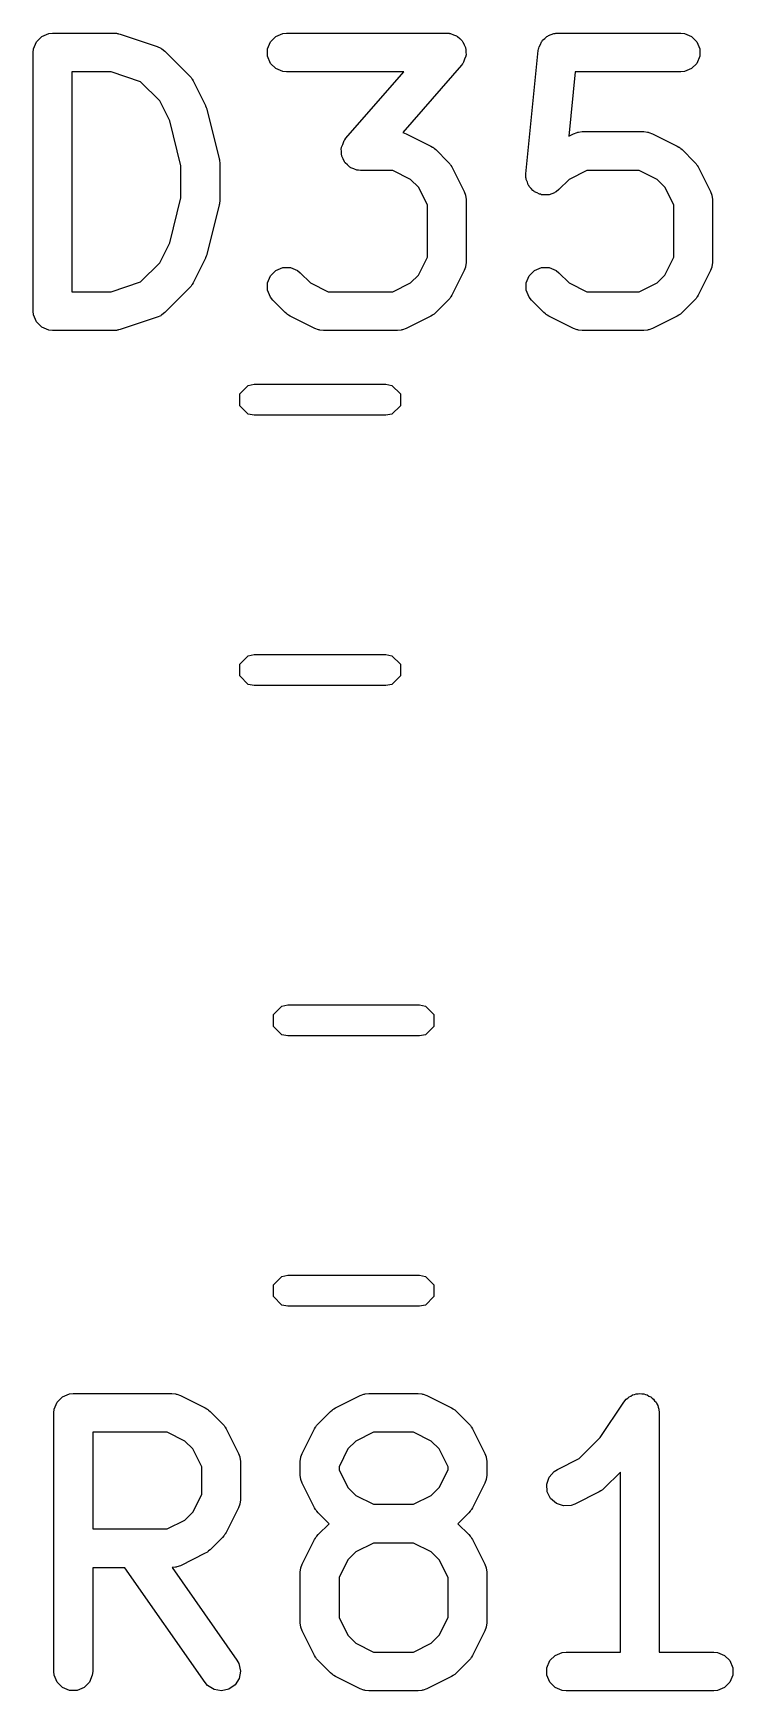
# Model space of a CAD drawing. Header units: inches. Extents: x 1.31 to 5.24, y -7.02 to -1.13.
# Drawn here: x 4.5485 to 4.6549, y -2.6748 to -2.4224 of the extents above; entities that cross this region are included whole.
import ezdxf

# ---------------------------------------------------------------- set-up
doc = ezdxf.new("R2010")
doc.units = ezdxf.units.IN
doc.header["$MEASUREMENT"] = 0
doc.layers.add('F.Silkscreen', color=41, linetype='CONTINUOUS', true_color=0xf2eda1)

msp = doc.modelspace()

# ---------------------------------------------------------------- linework, layer by layer
at = {"layer": 'F.Silkscreen', "linetype": 'CONTINUOUS'}
for p, q in [((4.54977, -2.42293), (4.55083, -2.42249)), ((4.55083, -2.42249), (4.55141, -2.42243)), ((4.55141, -2.42243), (4.56078, -2.42243)), ((4.56078, -2.42243), (4.56107, -2.42246)), ((4.56107, -2.42246), (4.56115, -2.42246)), ((4.56115, -2.42246), (4.56125, -2.42248)), ((4.56125, -2.42248), (4.56136, -2.42249)), ((4.56136, -2.42249), (4.56143, -2.42252)), ((4.56143, -2.42252), (4.56171, -2.42259)), ((4.56171, -2.42259), (4.56734, -2.42446)), ((4.58539, -2.42293), (4.58645, -2.42249)), ((4.58645, -2.42249), (4.58703, -2.42243)), ((4.58703, -2.42243), (4.6114, -2.42243)), ((4.6114, -2.42243), (4.6117, -2.42246)), ((4.6117, -2.42246), (4.61178, -2.42246)), ((4.61178, -2.42246), (4.61183, -2.42248)), ((4.61183, -2.42248), (4.61197, -2.42249)), ((4.61197, -2.42249), (4.61242, -2.42267)), ((4.61242, -2.42267), (4.61287, -2.42283)), ((4.62688, -2.42278), (4.6273, -2.42266)), ((4.6273, -2.42266), (4.6277, -2.42249)), ((4.6277, -2.42249), (4.62792, -2.42247)), ((4.62792, -2.42247), (4.62799, -2.42245)), ((4.62799, -2.42245), (4.62806, -2.42245)), ((4.62806, -2.42245), (4.62827, -2.42243)), ((4.62827, -2.42243), (4.64702, -2.42243)), ((4.64702, -2.42243), (4.6476, -2.42249)), ((4.6476, -2.42249), (4.64866, -2.42293)), ((4.54845, -2.42539), (4.54851, -2.42481)), ((4.54851, -2.42481), (4.54895, -2.42375)), ((4.54895, -2.42375), (4.54977, -2.42293)), ((4.56734, -2.42446), (4.56787, -2.4247)), ((4.56787, -2.4247), (4.56795, -2.42477)), ((4.56795, -2.42477), (4.56804, -2.42481)), ((4.56804, -2.42481), (4.56849, -2.42517)), ((4.56849, -2.42517), (4.57224, -2.42892)), ((4.58413, -2.42481), (4.58457, -2.42375)), ((4.58413, -2.42596), (4.58413, -2.42481)), ((4.58457, -2.42375), (4.58539, -2.42293)), ((4.61287, -2.42283), (4.61295, -2.42289)), ((4.61295, -2.42289), (4.61304, -2.42293)), ((4.61304, -2.42293), (4.61338, -2.42327)), ((4.61338, -2.42327), (4.61374, -2.42359)), ((4.61374, -2.42359), (4.61378, -2.42368)), ((4.61378, -2.42368), (4.61385, -2.42375)), ((4.61385, -2.42375), (4.61404, -2.42419)), ((4.61404, -2.42419), (4.61425, -2.42462)), ((4.61425, -2.42462), (4.61426, -2.42472)), ((4.61426, -2.42472), (4.61429, -2.42481)), ((4.61429, -2.42481), (4.61429, -2.42529)), ((4.62346, -2.44384), (4.62533, -2.42509)), ((4.62533, -2.42509), (4.62538, -2.42488)), ((4.62538, -2.42481), (4.6254, -2.42474)), ((4.62538, -2.42488), (4.62538, -2.42481)), ((4.6254, -2.42474), (4.62545, -2.42453)), ((4.62545, -2.42453), (4.62565, -2.42414)), ((4.62565, -2.42414), (4.62582, -2.42375)), ((4.62582, -2.42375), (4.62592, -2.42364)), ((4.62592, -2.42364), (4.62599, -2.42351)), ((4.62599, -2.42351), (4.62633, -2.42324)), ((4.62633, -2.42324), (4.62663, -2.42293)), ((4.62663, -2.42293), (4.62677, -2.42287)), ((4.62677, -2.42287), (4.62688, -2.42278)), ((4.64866, -2.42293), (4.64947, -2.42375)), ((4.64947, -2.42375), (4.64992, -2.42481)), ((4.64992, -2.42481), (4.64992, -2.42596)), ((4.54845, -2.46476), (4.54845, -2.42539)), ((4.58457, -2.42703), (4.58413, -2.42596)), ((4.58539, -2.42784), (4.58457, -2.42703)), ((4.61362, -2.42733), (4.60469, -2.43754)), ((4.6138, -2.42708), (4.61362, -2.42733)), ((4.61385, -2.42703), (4.6138, -2.42708)), ((4.61388, -2.42697), (4.61385, -2.42703)), ((4.61396, -2.42686), (4.61388, -2.42697)), ((4.61411, -2.42641), (4.61396, -2.42686)), ((4.61429, -2.42596), (4.61411, -2.42641)), ((4.61429, -2.42529), (4.61433, -2.42577)), ((4.61433, -2.42577), (4.61429, -2.42586)), ((4.61429, -2.42586), (4.61429, -2.42596)), ((4.64947, -2.42703), (4.64866, -2.42784)), ((4.64992, -2.42596), (4.64947, -2.42703)), ((4.5603, -2.42834), (4.55436, -2.42834)), ((4.55436, -2.42834), (4.55436, -2.4618)), ((4.56481, -2.42984), (4.5603, -2.42834)), ((4.56773, -2.43276), (4.56481, -2.42984)), ((4.57224, -2.42892), (4.57243, -2.42915)), ((4.57243, -2.42915), (4.57249, -2.4292)), ((4.57249, -2.4292), (4.57254, -2.42929)), ((4.57254, -2.42929), (4.57261, -2.42937)), ((4.57261, -2.42937), (4.57264, -2.42944)), ((4.57264, -2.42944), (4.57279, -2.42969)), ((4.57279, -2.42969), (4.57467, -2.43344)), ((4.58645, -2.42828), (4.58539, -2.42784)), ((4.58703, -2.42834), (4.58645, -2.42828)), ((4.60489, -2.42834), (4.58703, -2.42834)), ((4.59605, -2.43844), (4.60489, -2.42834)), ((4.63094, -2.42834), (4.62997, -2.43811)), ((4.64702, -2.42834), (4.63094, -2.42834)), ((4.6476, -2.42828), (4.64702, -2.42834)), ((4.64866, -2.42784), (4.6476, -2.42828)), ((4.56924, -2.43579), (4.56773, -2.43276)), ((4.57467, -2.43344), (4.57469, -2.43348)), ((4.57469, -2.43348), (4.5747, -2.4335)), ((4.5747, -2.4335), (4.57478, -2.43374)), ((4.57478, -2.43374), (4.57488, -2.43398)), ((4.57488, -2.43398), (4.57488, -2.434)), ((4.57488, -2.434), (4.57489, -2.43404)), ((4.57489, -2.43404), (4.57677, -2.44154)), ((4.57095, -2.44262), (4.56924, -2.43579)), ((4.60469, -2.43754), (4.60522, -2.43774)), ((4.60522, -2.43774), (4.60897, -2.43962)), ((4.62997, -2.43811), (4.6307, -2.43774)), ((4.6307, -2.43774), (4.63124, -2.43754)), ((4.63124, -2.43754), (4.63135, -2.43753)), ((4.63135, -2.43753), (4.63144, -2.43749)), ((4.63144, -2.43749), (4.63202, -2.43743)), ((4.63202, -2.43743), (4.64139, -2.43743)), ((4.64139, -2.43743), (4.64197, -2.43749)), ((4.64197, -2.43749), (4.64207, -2.43753)), ((4.64207, -2.43753), (4.64217, -2.43754)), ((4.64217, -2.43754), (4.64272, -2.43774)), ((4.64272, -2.43774), (4.64646, -2.43962)), ((4.59535, -2.44), (4.59538, -2.43991)), ((4.59538, -2.44048), (4.59535, -2.44)), ((4.59538, -2.43981), (4.59556, -2.43937)), ((4.59538, -2.43991), (4.59538, -2.43981)), ((4.59556, -2.43937), (4.59572, -2.43891)), ((4.59572, -2.43891), (4.5958, -2.4388)), ((4.5958, -2.4388), (4.59582, -2.43874)), ((4.59582, -2.43874), (4.59587, -2.43869)), ((4.59587, -2.43869), (4.59605, -2.43844)), ((4.60897, -2.43962), (4.60922, -2.43977)), ((4.60922, -2.43977), (4.60929, -2.4398)), ((4.60929, -2.4398), (4.60937, -2.43987)), ((4.60937, -2.43987), (4.60946, -2.43993)), ((4.60946, -2.43993), (4.60951, -2.43999)), ((4.60951, -2.43999), (4.60974, -2.44017)), ((4.60974, -2.44017), (4.61161, -2.44205)), ((4.64646, -2.43962), (4.64671, -2.43977)), ((4.64671, -2.43977), (4.64678, -2.4398)), ((4.64678, -2.4398), (4.64687, -2.43987)), ((4.64687, -2.43987), (4.64695, -2.43993)), ((4.64695, -2.43993), (4.64701, -2.43999)), ((4.64701, -2.43999), (4.64723, -2.44017)), ((4.64723, -2.44017), (4.64911, -2.44205)), ((4.57095, -2.44752), (4.57095, -2.44262)), ((4.57677, -2.44154), (4.57678, -2.44164)), ((4.57678, -2.44164), (4.5768, -2.44168)), ((4.5768, -2.44168), (4.57682, -2.4419)), ((4.57682, -2.4419), (4.57685, -2.44212)), ((4.57685, -2.44212), (4.57685, -2.44216)), ((4.57685, -2.44216), (4.57686, -2.44226)), ((4.57686, -2.44226), (4.57686, -2.44788)), ((4.59538, -2.44096), (4.59538, -2.44048)), ((4.59542, -2.44105), (4.59538, -2.44096)), ((4.59542, -2.44115), (4.59542, -2.44105)), ((4.59564, -2.44158), (4.59542, -2.44115)), ((4.59582, -2.44203), (4.59564, -2.44158)), ((4.59589, -2.4421), (4.59582, -2.44203)), ((4.59593, -2.44218), (4.59589, -2.4421)), ((4.5963, -2.4425), (4.59593, -2.44218)), ((4.59663, -2.44284), (4.5963, -2.4425)), ((4.59673, -2.44288), (4.59663, -2.44284)), ((4.61161, -2.44205), (4.6118, -2.44227)), ((4.6118, -2.44227), (4.61186, -2.44232)), ((4.61186, -2.44232), (4.61191, -2.44241)), ((4.61191, -2.44241), (4.61198, -2.44249)), ((4.61198, -2.44249), (4.61201, -2.44257)), ((4.61201, -2.44257), (4.61216, -2.44281)), ((4.61216, -2.44281), (4.61404, -2.44656)), ((4.64911, -2.44205), (4.64929, -2.44227)), ((4.64929, -2.44227), (4.64935, -2.44232)), ((4.64935, -2.44232), (4.64941, -2.44241)), ((4.64941, -2.44241), (4.64947, -2.44249)), ((4.64947, -2.44249), (4.6495, -2.44257)), ((4.6495, -2.44257), (4.64966, -2.44281)), ((4.64966, -2.44281), (4.65153, -2.44656)), ((4.5968, -2.44294), (4.59673, -2.44288)), ((4.59726, -2.4431), (4.5968, -2.44294)), ((4.5977, -2.44328), (4.59726, -2.4431)), ((4.59784, -2.44329), (4.5977, -2.44328)), ((4.59789, -2.44331), (4.59784, -2.44329)), ((4.59797, -2.44331), (4.59789, -2.44331)), ((4.59828, -2.44334), (4.59797, -2.44331)), ((4.6032, -2.44334), (4.59828, -2.44334)), ((4.6059, -2.44469), (4.6032, -2.44334)), ((4.6071, -2.44588), (4.6059, -2.44469)), ((4.62346, -2.44442), (4.62346, -2.44384)), ((4.6235, -2.44456), (4.62346, -2.44442)), ((4.6235, -2.44471), (4.6235, -2.44456)), ((4.62367, -2.44511), (4.6235, -2.44471)), ((4.62379, -2.44552), (4.62367, -2.44511)), ((4.63002, -2.44469), (4.62848, -2.44622)), ((4.63272, -2.44334), (4.63002, -2.44469)), ((4.6407, -2.44334), (4.63272, -2.44334)), ((4.6434, -2.44469), (4.6407, -2.44334)), ((4.64459, -2.44588), (4.6434, -2.44469)), ((4.56924, -2.45435), (4.57095, -2.44752)), ((4.57686, -2.44788), (4.57685, -2.44798)), ((4.60845, -2.44858), (4.6071, -2.44588)), ((4.61404, -2.44656), (4.61425, -2.4471)), ((4.61425, -2.4471), (4.61425, -2.44721)), ((4.61425, -2.44721), (4.61429, -2.44731)), ((4.61429, -2.44731), (4.61435, -2.44788)), ((4.61435, -2.44788), (4.61435, -2.45726)), ((4.62388, -2.44564), (4.62379, -2.44552)), ((4.62394, -2.44577), (4.62388, -2.44564)), ((4.62425, -2.44608), (4.62394, -2.44577)), ((4.62452, -2.44641), (4.62425, -2.44608)), ((4.62465, -2.44648), (4.62452, -2.44641)), ((4.62476, -2.44659), (4.62465, -2.44648)), ((4.62515, -2.44675), (4.62476, -2.44659)), ((4.62554, -2.44696), (4.62515, -2.44675)), ((4.62568, -2.44697), (4.62554, -2.44696)), ((4.62582, -2.44703), (4.62568, -2.44697)), ((4.62625, -2.44703), (4.62582, -2.44703)), ((4.62668, -2.44707), (4.62625, -2.44703)), ((4.62682, -2.44703), (4.62668, -2.44707)), ((4.62697, -2.44703), (4.62682, -2.44703)), ((4.62737, -2.44687), (4.62697, -2.44703)), ((4.62778, -2.44674), (4.62737, -2.44687)), ((4.6279, -2.44665), (4.62778, -2.44674)), ((4.62804, -2.44659), (4.6279, -2.44665)), ((4.62848, -2.44622), (4.62804, -2.44659)), ((4.64594, -2.44858), (4.64459, -2.44588)), ((4.65153, -2.44656), (4.65174, -2.4471)), ((4.65174, -2.4471), (4.65175, -2.44721)), ((4.65175, -2.44721), (4.65179, -2.44731)), ((4.65179, -2.44731), (4.65185, -2.44788)), ((4.65185, -2.44788), (4.65185, -2.45726)), ((4.57677, -2.4486), (4.57489, -2.4561)), ((4.57678, -2.4485), (4.57677, -2.4486)), ((4.5768, -2.44846), (4.57678, -2.4485)), ((4.57682, -2.44824), (4.5768, -2.44846)), ((4.57685, -2.44803), (4.57682, -2.44824)), ((4.57685, -2.44798), (4.57685, -2.44803)), ((4.60845, -2.45656), (4.60845, -2.44858)), ((4.64594, -2.45656), (4.64594, -2.44858)), ((4.56773, -2.45738), (4.56924, -2.45435)), ((4.56481, -2.4603), (4.56773, -2.45738)), ((4.57467, -2.4567), (4.57279, -2.46045)), ((4.57469, -2.45666), (4.57467, -2.4567)), ((4.5747, -2.45664), (4.57469, -2.45666)), ((4.57478, -2.4564), (4.5747, -2.45664)), ((4.57488, -2.45616), (4.57478, -2.4564)), ((4.57489, -2.4561), (4.57488, -2.45614)), ((4.57488, -2.45614), (4.57488, -2.45616)), ((4.6071, -2.45926), (4.60845, -2.45656)), ((4.61429, -2.45783), (4.61425, -2.45793)), ((4.61425, -2.45793), (4.61425, -2.45804)), ((4.61435, -2.45726), (4.61429, -2.45783)), ((4.64459, -2.45926), (4.64594, -2.45656)), ((4.65175, -2.45793), (4.65174, -2.45804)), ((4.65179, -2.45783), (4.65175, -2.45793)), ((4.65185, -2.45726), (4.65179, -2.45783)), ((4.5603, -2.4618), (4.56481, -2.4603)), ((4.57279, -2.46045), (4.57264, -2.4607)), ((4.58413, -2.46043), (4.58457, -2.45937)), ((4.58413, -2.46158), (4.58413, -2.46043)), ((4.58457, -2.45937), (4.58539, -2.45855)), ((4.58539, -2.45855), (4.58645, -2.45811)), ((4.58645, -2.45811), (4.5876, -2.45811)), ((4.5876, -2.45811), (4.58867, -2.45855)), ((4.58867, -2.45855), (4.58911, -2.45892)), ((4.58911, -2.45892), (4.59065, -2.46046)), ((4.59065, -2.46046), (4.59335, -2.4618)), ((4.6032, -2.4618), (4.6059, -2.46046)), ((4.6059, -2.46046), (4.6071, -2.45926)), ((4.61404, -2.45858), (4.61216, -2.46233)), ((4.61425, -2.45804), (4.61404, -2.45858)), ((4.6235, -2.46043), (4.62394, -2.45937)), ((4.6235, -2.46158), (4.6235, -2.46043)), ((4.62394, -2.45937), (4.62476, -2.45855)), ((4.62476, -2.45855), (4.62582, -2.45811)), ((4.62582, -2.45811), (4.62697, -2.45811)), ((4.62697, -2.45811), (4.62804, -2.45855)), ((4.62804, -2.45855), (4.62848, -2.45892)), ((4.62848, -2.45892), (4.63002, -2.46046)), ((4.63002, -2.46046), (4.63272, -2.4618)), ((4.6407, -2.4618), (4.6434, -2.46046)), ((4.6434, -2.46046), (4.64459, -2.45926)), ((4.65153, -2.45858), (4.64966, -2.46233)), ((4.65174, -2.45804), (4.65153, -2.45858)), ((4.55436, -2.4618), (4.5603, -2.4618)), ((4.57224, -2.46122), (4.56849, -2.46497)), ((4.57243, -2.46099), (4.57224, -2.46122)), ((4.57249, -2.46094), (4.57243, -2.46099)), ((4.57254, -2.46085), (4.57249, -2.46094)), ((4.57261, -2.46077), (4.57254, -2.46085)), ((4.57264, -2.4607), (4.57261, -2.46077)), ((4.58457, -2.46265), (4.58413, -2.46158)), ((4.58494, -2.4631), (4.58457, -2.46265)), ((4.59335, -2.4618), (4.6032, -2.4618)), ((4.6118, -2.46287), (4.61161, -2.4631)), ((4.61186, -2.46282), (4.6118, -2.46287)), ((4.61191, -2.46273), (4.61186, -2.46282)), ((4.61198, -2.46265), (4.61191, -2.46273)), ((4.61201, -2.46258), (4.61198, -2.46265)), ((4.61216, -2.46233), (4.61201, -2.46258)), ((4.62394, -2.46265), (4.6235, -2.46158)), ((4.62431, -2.4631), (4.62394, -2.46265)), ((4.63272, -2.4618), (4.6407, -2.4618)), ((4.64929, -2.46287), (4.64911, -2.4631)), ((4.64935, -2.46282), (4.64929, -2.46287)), ((4.64941, -2.46273), (4.64935, -2.46282)), ((4.64947, -2.46265), (4.64941, -2.46273)), ((4.6495, -2.46258), (4.64947, -2.46265)), ((4.64966, -2.46233), (4.6495, -2.46258)), ((4.54851, -2.46533), (4.54845, -2.46476)), ((4.54895, -2.4664), (4.54851, -2.46533)), ((4.56787, -2.46545), (4.56734, -2.46568)), ((4.56795, -2.46538), (4.56787, -2.46545)), ((4.56804, -2.46534), (4.56795, -2.46538)), ((4.56849, -2.46497), (4.56804, -2.46534)), ((4.58681, -2.46497), (4.58494, -2.4631)), ((4.58704, -2.46516), (4.58681, -2.46497)), ((4.58709, -2.46521), (4.58704, -2.46516)), ((4.58718, -2.46527), (4.58709, -2.46521)), ((4.58726, -2.46534), (4.58718, -2.46527)), ((4.58733, -2.46537), (4.58726, -2.46534)), ((4.58758, -2.46552), (4.58733, -2.46537)), ((4.59133, -2.4674), (4.58758, -2.46552)), ((4.60897, -2.46552), (4.60522, -2.4674)), ((4.60922, -2.46537), (4.60897, -2.46552)), ((4.60929, -2.46534), (4.60922, -2.46537)), ((4.60937, -2.46527), (4.60929, -2.46534)), ((4.60946, -2.46521), (4.60937, -2.46527)), ((4.60951, -2.46516), (4.60946, -2.46521)), ((4.60974, -2.46497), (4.60951, -2.46516)), ((4.61161, -2.4631), (4.60974, -2.46497)), ((4.62618, -2.46497), (4.62431, -2.4631)), ((4.62641, -2.46516), (4.62618, -2.46497)), ((4.62646, -2.46521), (4.62641, -2.46516)), ((4.62655, -2.46527), (4.62646, -2.46521)), ((4.62663, -2.46534), (4.62655, -2.46527)), ((4.6267, -2.46537), (4.62663, -2.46534)), ((4.62695, -2.46552), (4.6267, -2.46537)), ((4.6307, -2.4674), (4.62695, -2.46552)), ((4.64646, -2.46552), (4.64272, -2.4674)), ((4.64671, -2.46537), (4.64646, -2.46552)), ((4.64678, -2.46534), (4.64671, -2.46537)), ((4.64687, -2.46527), (4.64678, -2.46534)), ((4.64695, -2.46521), (4.64687, -2.46527)), ((4.64701, -2.46516), (4.64695, -2.46521)), ((4.64723, -2.46497), (4.64701, -2.46516)), ((4.64911, -2.4631), (4.64723, -2.46497)), ((4.54977, -2.46721), (4.54895, -2.4664)), ((4.55083, -2.46765), (4.54977, -2.46721)), ((4.55141, -2.46771), (4.55083, -2.46765)), ((4.56078, -2.46771), (4.55141, -2.46771)), ((4.56107, -2.46768), (4.56078, -2.46771)), ((4.56115, -2.46769), (4.56107, -2.46768)), ((4.56125, -2.46766), (4.56115, -2.46769)), ((4.56136, -2.46765), (4.56125, -2.46766)), ((4.56143, -2.46762), (4.56136, -2.46765)), ((4.56171, -2.46756), (4.56143, -2.46762)), ((4.56734, -2.46568), (4.56171, -2.46756)), ((4.59187, -2.4676), (4.59133, -2.4674)), ((4.59198, -2.46761), (4.59187, -2.4676)), ((4.59207, -2.46765), (4.59198, -2.46761)), ((4.59265, -2.46771), (4.59207, -2.46765)), ((4.6039, -2.46771), (4.59265, -2.46771)), ((4.60448, -2.46765), (4.6039, -2.46771)), ((4.60457, -2.46761), (4.60448, -2.46765)), ((4.60468, -2.4676), (4.60457, -2.46761)), ((4.60522, -2.4674), (4.60468, -2.4676)), ((4.63124, -2.4676), (4.6307, -2.4674)), ((4.63135, -2.46761), (4.63124, -2.4676)), ((4.63144, -2.46765), (4.63135, -2.46761)), ((4.63202, -2.46771), (4.63144, -2.46765)), ((4.64139, -2.46771), (4.63202, -2.46771)), ((4.64197, -2.46765), (4.64139, -2.46771)), ((4.64207, -2.46761), (4.64197, -2.46765)), ((4.64217, -2.4676), (4.64207, -2.46761)), ((4.64272, -2.4674), (4.64217, -2.4676)), ((4.57992, -2.47734), (4.58119, -2.47607)), ((4.57992, -2.47915), (4.57992, -2.47734)), ((4.58119, -2.47607), (4.5821, -2.47589)), ((4.5821, -2.47589), (4.60215, -2.47589)), ((4.60215, -2.47589), (4.60306, -2.47607)), ((4.60306, -2.47607), (4.60434, -2.47734)), ((4.60434, -2.47734), (4.60434, -2.47915)), ((4.58119, -2.48043), (4.57992, -2.47915)), ((4.5821, -2.48061), (4.58119, -2.48043)), ((4.60215, -2.48061), (4.5821, -2.48061)), ((4.60306, -2.48043), (4.60215, -2.48061)), ((4.60434, -2.47915), (4.60306, -2.48043)), ((4.57992, -2.51849), (4.58119, -2.51721)), ((4.57992, -2.52029), (4.57992, -2.51849)), ((4.58119, -2.51721), (4.5821, -2.51703)), ((4.5821, -2.51703), (4.60215, -2.51703)), ((4.60215, -2.51703), (4.60306, -2.51721)), ((4.60306, -2.51721), (4.60434, -2.51849)), ((4.60434, -2.51849), (4.60434, -2.52029)), ((4.58119, -2.52157), (4.57992, -2.52029)), ((4.60434, -2.52029), (4.60306, -2.52157)), ((4.5821, -2.52175), (4.58119, -2.52157)), ((4.60215, -2.52175), (4.5821, -2.52175)), ((4.60306, -2.52157), (4.60215, -2.52175)), ((4.58503, -2.57183), (4.58631, -2.57055)), ((4.58631, -2.57055), (4.58722, -2.57037)), ((4.58722, -2.57037), (4.60727, -2.57037)), ((4.60727, -2.57037), (4.60818, -2.57055)), ((4.60818, -2.57055), (4.60945, -2.57183)), ((4.58503, -2.57364), (4.58503, -2.57183)), ((4.58631, -2.57492), (4.58503, -2.57364)), ((4.60945, -2.57364), (4.60818, -2.57492)), ((4.60945, -2.57183), (4.60945, -2.57364)), ((4.58722, -2.5751), (4.58631, -2.57492)), ((4.60727, -2.5751), (4.58722, -2.5751)), ((4.60818, -2.57492), (4.60727, -2.5751)), ((4.58503, -2.61297), (4.58631, -2.6117)), ((4.58631, -2.6117), (4.58722, -2.61152)), ((4.58722, -2.61152), (4.60727, -2.61152)), ((4.60727, -2.61152), (4.60818, -2.6117)), ((4.60818, -2.6117), (4.60945, -2.61297)), ((4.58503, -2.61478), (4.58503, -2.61297)), ((4.60945, -2.61297), (4.60945, -2.61478)), ((4.58631, -2.61606), (4.58503, -2.61478)), ((4.58722, -2.61624), (4.58631, -2.61606)), ((4.60727, -2.61624), (4.58722, -2.61624)), ((4.60818, -2.61606), (4.60727, -2.61624)), ((4.60945, -2.61478), (4.60818, -2.61606)), ((4.55292, -2.63002), (4.55398, -2.62958)), ((4.55398, -2.62958), (4.55456, -2.62952)), ((4.55456, -2.62952), (4.56955, -2.62952)), ((4.56955, -2.62952), (4.57013, -2.62958)), ((4.57013, -2.62958), (4.57023, -2.62962)), ((4.59888, -2.62962), (4.59897, -2.62958)), ((4.59897, -2.62958), (4.59955, -2.62952)), ((4.59955, -2.62952), (4.60705, -2.62952)), ((4.60705, -2.62952), (4.60763, -2.62958)), ((4.60763, -2.62958), (4.60772, -2.62962)), ((4.63995, -2.62969), (4.64022, -2.62958)), ((4.64022, -2.62958), (4.64051, -2.62958)), ((4.64051, -2.62958), (4.64079, -2.62952)), ((4.64079, -2.62952), (4.64108, -2.62958)), ((4.64108, -2.62958), (4.64137, -2.62958)), ((4.64137, -2.62958), (4.64164, -2.62969)), ((4.5516, -2.63247), (4.55166, -2.6319)), ((4.55166, -2.6319), (4.5521, -2.63083)), ((4.5521, -2.63083), (4.55292, -2.63002)), ((4.57023, -2.62962), (4.57033, -2.62963)), ((4.57033, -2.62963), (4.57087, -2.62983)), ((4.57087, -2.62983), (4.57462, -2.63171)), ((4.57462, -2.63171), (4.57487, -2.63186)), ((4.57487, -2.63186), (4.57494, -2.63189)), ((4.57494, -2.63189), (4.57502, -2.63196)), ((4.57502, -2.63196), (4.57511, -2.63202)), ((4.57511, -2.63202), (4.57516, -2.63207)), ((4.57516, -2.63207), (4.57539, -2.63226)), ((4.59371, -2.63226), (4.59394, -2.63207)), ((4.59394, -2.63207), (4.59399, -2.63202)), ((4.59399, -2.63202), (4.59408, -2.63196)), ((4.59408, -2.63196), (4.59416, -2.63189)), ((4.59416, -2.63189), (4.59423, -2.63186)), ((4.59423, -2.63186), (4.59448, -2.63171)), ((4.59448, -2.63171), (4.59823, -2.62983)), ((4.59823, -2.62983), (4.59877, -2.62963)), ((4.59877, -2.62963), (4.59888, -2.62962)), ((4.60772, -2.62962), (4.60783, -2.62963)), ((4.60783, -2.62963), (4.60837, -2.62983)), ((4.60837, -2.62983), (4.61212, -2.63171)), ((4.61212, -2.63171), (4.61237, -2.63186)), ((4.61237, -2.63186), (4.61244, -2.63189)), ((4.61244, -2.63189), (4.61252, -2.63196)), ((4.61252, -2.63196), (4.61261, -2.63202)), ((4.61261, -2.63202), (4.61266, -2.63207)), ((4.61266, -2.63207), (4.61289, -2.63226)), ((4.63475, -2.63622), (4.63834, -2.63084)), ((4.63834, -2.63083), (4.6387, -2.63039)), ((4.63834, -2.63084), (4.63834, -2.63083)), ((4.63834, -2.63083), (4.63834, -2.63083)), ((4.63834, -2.63083), (4.63834, -2.63083)), ((4.6387, -2.63039), (4.63895, -2.63022)), ((4.63895, -2.63022), (4.63915, -2.63002)), ((4.63915, -2.63002), (4.63942, -2.62991)), ((4.63942, -2.62991), (4.63966, -2.62975)), ((4.63966, -2.62975), (4.63995, -2.62969)), ((4.64164, -2.62969), (4.64192, -2.62974)), ((4.64192, -2.62974), (4.64217, -2.62991)), ((4.64217, -2.62991), (4.64244, -2.63002)), ((4.64244, -2.63002), (4.64264, -2.63022)), ((4.64264, -2.63022), (4.64288, -2.63038)), ((4.64288, -2.63038), (4.64304, -2.63063)), ((4.64304, -2.63063), (4.64325, -2.63083)), ((4.64325, -2.63083), (4.64336, -2.6311)), ((4.64336, -2.6311), (4.64352, -2.63134)), ((4.64352, -2.63134), (4.64358, -2.63163)), ((4.64358, -2.63163), (4.64369, -2.6319)), ((4.64369, -2.6319), (4.64375, -2.63247)), ((4.5516, -2.67184), (4.5516, -2.63247)), ((4.57539, -2.63226), (4.57727, -2.63413)), ((4.57727, -2.63413), (4.57745, -2.63436)), ((4.57745, -2.63436), (4.57751, -2.63441)), ((4.57751, -2.63441), (4.57757, -2.6345)), ((4.57757, -2.6345), (4.57763, -2.63458)), ((4.57763, -2.63458), (4.57766, -2.63465)), ((4.57766, -2.63465), (4.57782, -2.6349)), ((4.59128, -2.6349), (4.59144, -2.63465)), ((4.59144, -2.63465), (4.59147, -2.63458)), ((4.59147, -2.63458), (4.59154, -2.6345)), ((4.59154, -2.6345), (4.59159, -2.63441)), ((4.59159, -2.63441), (4.59165, -2.63436)), ((4.59165, -2.63436), (4.59184, -2.63413)), ((4.59184, -2.63413), (4.59371, -2.63226)), ((4.61289, -2.63226), (4.61476, -2.63413)), ((4.61476, -2.63413), (4.61495, -2.63436)), ((4.61495, -2.63436), (4.61501, -2.63441)), ((4.61501, -2.63441), (4.61506, -2.6345)), ((4.61506, -2.6345), (4.61513, -2.63458)), ((4.61513, -2.63458), (4.61516, -2.63465)), ((4.61516, -2.63465), (4.61531, -2.6349)), ((4.64375, -2.63247), (4.64375, -2.63247)), ((4.64375, -2.63247), (4.64375, -2.63247)), ((4.64375, -2.63247), (4.64375, -2.63247)), ((4.64375, -2.63247), (4.64375, -2.66889)), ((4.56886, -2.63543), (4.55751, -2.63543)), ((4.55751, -2.63543), (4.55751, -2.65014)), ((4.57155, -2.63677), (4.56886, -2.63543)), ((4.57275, -2.63797), (4.57155, -2.63677)), ((4.57782, -2.6349), (4.57969, -2.63865)), ((4.58941, -2.63865), (4.59128, -2.6349)), ((4.59755, -2.63677), (4.59635, -2.63797)), ((4.60025, -2.63543), (4.59755, -2.63677)), ((4.60635, -2.63543), (4.60025, -2.63543)), ((4.60905, -2.63677), (4.60635, -2.63543)), ((4.61025, -2.63797), (4.60905, -2.63677)), ((4.61531, -2.6349), (4.61719, -2.63865)), ((4.63155, -2.63942), (4.63475, -2.63622)), ((4.5741, -2.64067), (4.57275, -2.63797)), ((4.57969, -2.63865), (4.5799, -2.63919)), ((4.5799, -2.63919), (4.57991, -2.6393)), ((4.57991, -2.6393), (4.57995, -2.6394)), ((4.57995, -2.6394), (4.58001, -2.63997)), ((4.5891, -2.63997), (4.58915, -2.6394)), ((4.58915, -2.6394), (4.5892, -2.6393)), ((4.5892, -2.63919), (4.58941, -2.63865)), ((4.5892, -2.6393), (4.5892, -2.63919)), ((4.59635, -2.63797), (4.595, -2.64067)), ((4.6116, -2.64067), (4.61025, -2.63797)), ((4.61719, -2.63865), (4.6174, -2.63919)), ((4.6174, -2.63919), (4.6174, -2.6393)), ((4.6174, -2.6393), (4.61744, -2.6394)), ((4.61744, -2.6394), (4.6175, -2.63997)), ((4.62823, -2.64108), (4.63155, -2.63942)), ((4.5741, -2.6449), (4.5741, -2.64067)), ((4.58001, -2.63997), (4.58001, -2.6456)), ((4.5891, -2.64185), (4.5891, -2.63997)), ((4.58915, -2.64242), (4.5891, -2.64185)), ((4.595, -2.64067), (4.595, -2.64115)), ((4.595, -2.64115), (4.59635, -2.64385)), ((4.61025, -2.64385), (4.6116, -2.64115)), ((4.6116, -2.64115), (4.6116, -2.64067)), ((4.6175, -2.64185), (4.61744, -2.64242)), ((4.6175, -2.63997), (4.6175, -2.64185)), ((4.62698, -2.64226), (4.62774, -2.64139)), ((4.62774, -2.64139), (4.62823, -2.64108)), ((4.63784, -2.64148), (4.63538, -2.64393)), ((4.63784, -2.66889), (4.63784, -2.64148)), ((4.5892, -2.64252), (4.58915, -2.64242)), ((4.5892, -2.64263), (4.5892, -2.64252)), ((4.58941, -2.64317), (4.5892, -2.64263)), ((4.59128, -2.64692), (4.58941, -2.64317)), ((4.59635, -2.64385), (4.59755, -2.64504)), ((4.60905, -2.64504), (4.61025, -2.64385)), ((4.61719, -2.64317), (4.61531, -2.64692)), ((4.6174, -2.64263), (4.61719, -2.64317)), ((4.61744, -2.64242), (4.6174, -2.64252)), ((4.6174, -2.64252), (4.6174, -2.64263)), ((4.62662, -2.64335), (4.62698, -2.64226)), ((4.6267, -2.6445), (4.62662, -2.64335)), ((4.62721, -2.64553), (4.6267, -2.6445)), ((4.63462, -2.64449), (4.63087, -2.64636)), ((4.63486, -2.64433), (4.63462, -2.64449)), ((4.63494, -2.6443), (4.63486, -2.64433)), ((4.63502, -2.64424), (4.63494, -2.6443)), ((4.63511, -2.64418), (4.63502, -2.64424)), ((4.63516, -2.64412), (4.63511, -2.64418)), ((4.63538, -2.64393), (4.63516, -2.64412)), ((4.57275, -2.6476), (4.5741, -2.6449)), ((4.57969, -2.64692), (4.57782, -2.65067)), ((4.5799, -2.64638), (4.57969, -2.64692)), ((4.57991, -2.64627), (4.5799, -2.64638)), ((4.57995, -2.64617), (4.57991, -2.64627)), ((4.58001, -2.6456), (4.57995, -2.64617)), ((4.59144, -2.64717), (4.59128, -2.64692)), ((4.59147, -2.64724), (4.59144, -2.64717)), ((4.59154, -2.64732), (4.59147, -2.64724)), ((4.59755, -2.64504), (4.60025, -2.64639)), ((4.60025, -2.64639), (4.60635, -2.64639)), ((4.60635, -2.64639), (4.60905, -2.64504)), ((4.61513, -2.64724), (4.61506, -2.64732)), ((4.61516, -2.64717), (4.61513, -2.64724)), ((4.61531, -2.64692), (4.61516, -2.64717)), ((4.62808, -2.64629), (4.62721, -2.64553)), ((4.62918, -2.64665), (4.62808, -2.64629)), ((4.63033, -2.64657), (4.62918, -2.64665)), ((4.63087, -2.64636), (4.63033, -2.64657)), ((4.56886, -2.65014), (4.57155, -2.64879)), ((4.57155, -2.64879), (4.57275, -2.6476)), ((4.59159, -2.64741), (4.59154, -2.64732)), ((4.59165, -2.64746), (4.59159, -2.64741)), ((4.59184, -2.64768), (4.59165, -2.64746)), ((4.5935, -2.64935), (4.59184, -2.64768)), ((4.59184, -2.65101), (4.5935, -2.64935)), ((4.61476, -2.64768), (4.6131, -2.64935)), ((4.6131, -2.64935), (4.61476, -2.65101)), ((4.61495, -2.64746), (4.61476, -2.64768)), ((4.61501, -2.64741), (4.61495, -2.64746)), ((4.61506, -2.64732), (4.61501, -2.64741)), ((4.55751, -2.65014), (4.56886, -2.65014)), ((4.57727, -2.65143), (4.57539, -2.65331)), ((4.57745, -2.65121), (4.57727, -2.65143)), ((4.57751, -2.65116), (4.57745, -2.65121)), ((4.57757, -2.65107), (4.57751, -2.65116)), ((4.57763, -2.65099), (4.57757, -2.65107)), ((4.57766, -2.65091), (4.57763, -2.65099)), ((4.57782, -2.65067), (4.57766, -2.65091)), ((4.58941, -2.65552), (4.59128, -2.65178)), ((4.59128, -2.65178), (4.59144, -2.65153)), ((4.59144, -2.65153), (4.59147, -2.65146)), ((4.59147, -2.65146), (4.59154, -2.65137)), ((4.59154, -2.65137), (4.59159, -2.65129)), ((4.59159, -2.65129), (4.59165, -2.65123)), ((4.59165, -2.65123), (4.59184, -2.65101)), ((4.60025, -2.6523), (4.59755, -2.65365)), ((4.60635, -2.6523), (4.60025, -2.6523)), ((4.60905, -2.65365), (4.60635, -2.6523)), ((4.61476, -2.65101), (4.61495, -2.65123)), ((4.61495, -2.65123), (4.61501, -2.65129)), ((4.61501, -2.65129), (4.61506, -2.65137)), ((4.61506, -2.65137), (4.61513, -2.65146)), ((4.61513, -2.65146), (4.61516, -2.65153)), ((4.61516, -2.65153), (4.61531, -2.65178)), ((4.61531, -2.65178), (4.61719, -2.65552)), ((4.57462, -2.65386), (4.57087, -2.65574)), ((4.57487, -2.65371), (4.57462, -2.65386)), ((4.57494, -2.65368), (4.57487, -2.65371)), ((4.57502, -2.65361), (4.57494, -2.65368)), ((4.57511, -2.65355), (4.57502, -2.65361)), ((4.57516, -2.65349), (4.57511, -2.65355)), ((4.57539, -2.65331), (4.57516, -2.65349)), ((4.59635, -2.65484), (4.595, -2.65754)), ((4.59755, -2.65365), (4.59635, -2.65484)), ((4.61025, -2.65484), (4.60905, -2.65365)), ((4.6116, -2.65754), (4.61025, -2.65484)), ((4.56239, -2.65605), (4.55751, -2.65605)), ((4.55751, -2.65605), (4.55751, -2.67184)), ((4.57463, -2.67354), (4.56239, -2.65605)), ((4.57013, -2.65599), (4.5696, -2.65604)), ((4.5696, -2.65604), (4.57947, -2.67015)), ((4.57023, -2.65595), (4.57013, -2.65599)), ((4.57033, -2.65594), (4.57023, -2.65595)), ((4.57087, -2.65574), (4.57033, -2.65594)), ((4.5891, -2.65685), (4.58915, -2.65627)), ((4.5891, -2.66434), (4.5891, -2.65685)), ((4.58915, -2.65627), (4.5892, -2.65617)), ((4.5892, -2.65607), (4.58941, -2.65552)), ((4.5892, -2.65617), (4.5892, -2.65607)), ((4.61719, -2.65552), (4.6174, -2.65607)), ((4.6174, -2.65607), (4.6174, -2.65617)), ((4.6174, -2.65617), (4.61744, -2.65627)), ((4.61744, -2.65627), (4.6175, -2.65685)), ((4.6175, -2.65685), (4.6175, -2.66434)), ((4.595, -2.65754), (4.595, -2.66365)), ((4.6116, -2.66365), (4.6116, -2.65754)), ((4.58915, -2.66492), (4.5891, -2.66434)), ((4.5892, -2.66502), (4.58915, -2.66492)), ((4.595, -2.66365), (4.59635, -2.66634)), ((4.61025, -2.66634), (4.6116, -2.66365)), ((4.61744, -2.66492), (4.6174, -2.66502)), ((4.6175, -2.66434), (4.61744, -2.66492)), ((4.5892, -2.66512), (4.5892, -2.66502)), ((4.58941, -2.66566), (4.5892, -2.66512)), ((4.59128, -2.66941), (4.58941, -2.66566)), ((4.59635, -2.66634), (4.59755, -2.66754)), ((4.60905, -2.66754), (4.61025, -2.66634)), ((4.61719, -2.66566), (4.61531, -2.66941)), ((4.6174, -2.66512), (4.61719, -2.66566)), ((4.6174, -2.66502), (4.6174, -2.66512)), ((4.59144, -2.66966), (4.59128, -2.66941)), ((4.59147, -2.66973), (4.59144, -2.66966)), ((4.59154, -2.66982), (4.59147, -2.66973)), ((4.59159, -2.6699), (4.59154, -2.66982)), ((4.59165, -2.66996), (4.59159, -2.6699)), ((4.59184, -2.67018), (4.59165, -2.66996)), ((4.59755, -2.66754), (4.60025, -2.66889)), ((4.60025, -2.66889), (4.60635, -2.66889)), ((4.60635, -2.66889), (4.60905, -2.66754)), ((4.61495, -2.66996), (4.61476, -2.67018)), ((4.61501, -2.6699), (4.61495, -2.66996)), ((4.61506, -2.66982), (4.61501, -2.6699)), ((4.61513, -2.66973), (4.61506, -2.66982)), ((4.61516, -2.66966), (4.61513, -2.66973)), ((4.61531, -2.66941), (4.61516, -2.66966)), ((4.62709, -2.6702), (4.62791, -2.66939)), ((4.62791, -2.66939), (4.62897, -2.66895)), ((4.62897, -2.66895), (4.62955, -2.66889)), ((4.62955, -2.66889), (4.63784, -2.66889)), ((4.64375, -2.66889), (4.65204, -2.66889)), ((4.65204, -2.66889), (4.65262, -2.66895)), ((4.65262, -2.66895), (4.65368, -2.66939)), ((4.65368, -2.66939), (4.6545, -2.6702)), ((4.55166, -2.67242), (4.5516, -2.67184)), ((4.5521, -2.67348), (4.55166, -2.67242)), ((4.55745, -2.67242), (4.55701, -2.67348)), ((4.55751, -2.67184), (4.55745, -2.67242)), ((4.57947, -2.67015), (4.57976, -2.67065)), ((4.57976, -2.67065), (4.58, -2.67178)), ((4.58, -2.67178), (4.5798, -2.67291)), ((4.59371, -2.67206), (4.59184, -2.67018)), ((4.59394, -2.67224), (4.59371, -2.67206)), ((4.59399, -2.6723), (4.59394, -2.67224)), ((4.59408, -2.67236), (4.59399, -2.6723)), ((4.59416, -2.67242), (4.59408, -2.67236)), ((4.59423, -2.67245), (4.59416, -2.67242)), ((4.59448, -2.67261), (4.59423, -2.67245)), ((4.61237, -2.67245), (4.61212, -2.67261)), ((4.61244, -2.67242), (4.61237, -2.67245)), ((4.61252, -2.67236), (4.61244, -2.67242)), ((4.61261, -2.6723), (4.61252, -2.67236)), ((4.61266, -2.67224), (4.61261, -2.6723)), ((4.61289, -2.67206), (4.61266, -2.67224)), ((4.61476, -2.67018), (4.61289, -2.67206)), ((4.62665, -2.67127), (4.62709, -2.6702)), ((4.62665, -2.67242), (4.62665, -2.67127)), ((4.62709, -2.67348), (4.62665, -2.67242)), ((4.6545, -2.6702), (4.65494, -2.67127)), ((4.65494, -2.67242), (4.6545, -2.67348)), ((4.65494, -2.67127), (4.65494, -2.67242)), ((4.55292, -2.6743), (4.5521, -2.67348)), ((4.55398, -2.67474), (4.55292, -2.6743)), ((4.55513, -2.67474), (4.55398, -2.67474)), ((4.5562, -2.6743), (4.55513, -2.67474)), ((4.55701, -2.67348), (4.5562, -2.6743)), ((4.57501, -2.67398), (4.57463, -2.67354)), ((4.57598, -2.6746), (4.57501, -2.67398)), ((4.57712, -2.6748), (4.57598, -2.6746)), ((4.57824, -2.67455), (4.57712, -2.6748)), ((4.57919, -2.67389), (4.57824, -2.67455)), ((4.5798, -2.67291), (4.57919, -2.67389)), ((4.59823, -2.67448), (4.59448, -2.67261)), ((4.59877, -2.67469), (4.59823, -2.67448)), ((4.59888, -2.6747), (4.59877, -2.67469)), ((4.59897, -2.67474), (4.59888, -2.6747)), ((4.59955, -2.6748), (4.59897, -2.67474)), ((4.60705, -2.6748), (4.59955, -2.6748)), ((4.60763, -2.67474), (4.60705, -2.6748)), ((4.60772, -2.6747), (4.60763, -2.67474)), ((4.60783, -2.67469), (4.60772, -2.6747)), ((4.60837, -2.67448), (4.60783, -2.67469)), ((4.61212, -2.67261), (4.60837, -2.67448)), ((4.62791, -2.6743), (4.62709, -2.67348)), ((4.62897, -2.67474), (4.62791, -2.6743)), ((4.62955, -2.6748), (4.62897, -2.67474)), ((4.65204, -2.6748), (4.62955, -2.6748)), ((4.65262, -2.67474), (4.65204, -2.6748)), ((4.65368, -2.6743), (4.65262, -2.67474)), ((4.6545, -2.67348), (4.65368, -2.6743))]:
    msp.add_line(p, q, dxfattribs=at)

doc.saveas('drawing.dxf')
